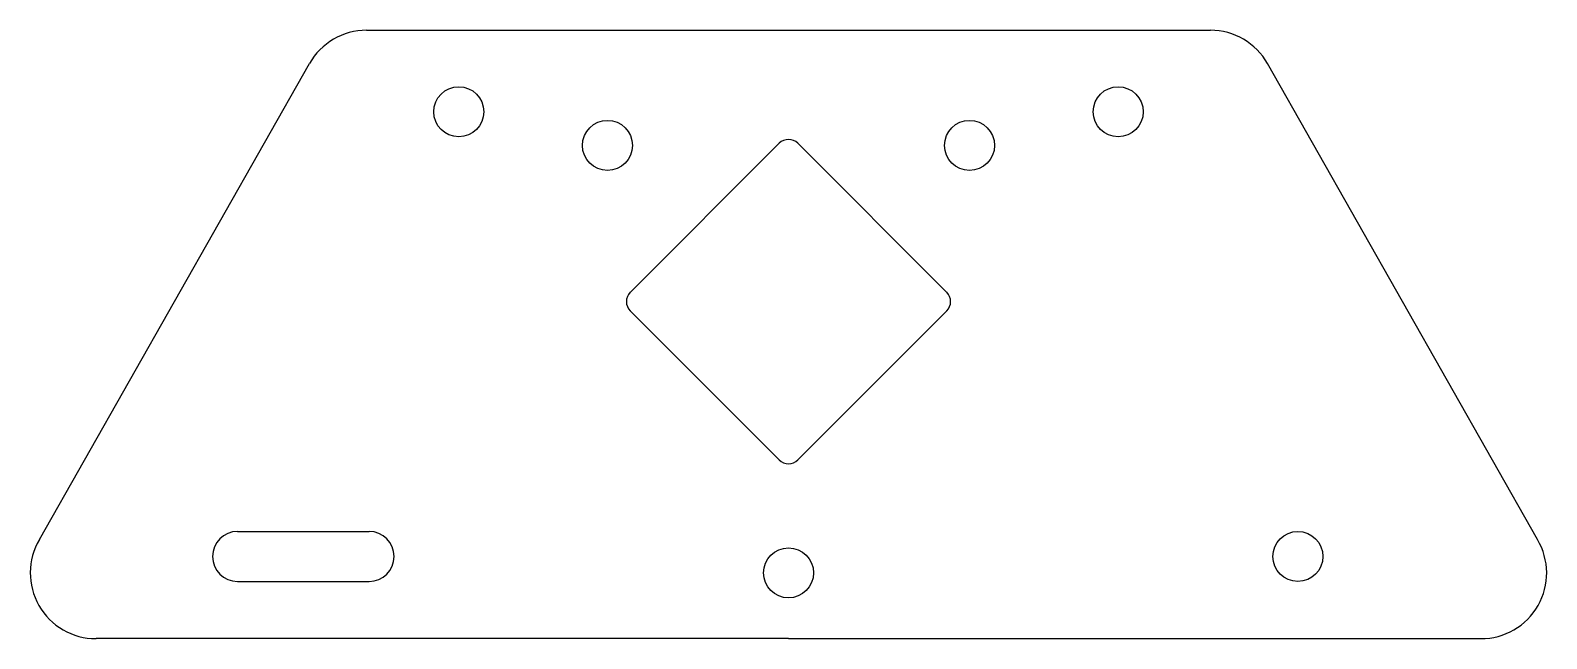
# Model space of a CAD drawing. Header units: millimetres. Extents: x 42 to 335, y 106 to 224.
import ezdxf

# ---------------------------------------------------------------- set-up
doc = ezdxf.new("R2010")
doc.units = ezdxf.units.MM

msp = doc.modelspace()

# ---------------------------------------------------------------- linework, layer by layer
for p, q in [((106.57, 223.7), (269.58, 223.7)), ((43.37, 125.37), (95.53, 217.26)), ((332.78, 125.37), (280.63, 217.26)), ((186.28, 201.88), (157.51, 173.1)), ((218.65, 173.1), (189.87, 201.88)), ((186.28, 140.74), (157.51, 169.51)), ((189.87, 140.74), (218.65, 169.51)), ((81.64, 126.92), (107.07, 126.92)), ((81.64, 117.27), (107.07, 117.27)), ((188.08, 106.22), (54.31, 106.22)), ((188.08, 106.22), (321.84, 106.22))]:
    msp.add_line(p, q)
for centre in [(124.37, 207.98), (251.78, 207.98), (153.11, 201.48), (223.05, 201.48), (286.49, 122.1), (188.08, 118.92)]:
    msp.add_circle(centre, 4.83)
for centre, radius, start, end in [((106.57, 211), 12.7, 90, 150.423), ((269.58, 211), 12.7, 29.577, 90), ((188.08, 200.08), 2.54, 45, 135), ((159.3, 171.31), 2.54, 135, 225), ((216.85, 171.31), 2.54, 315, 45), ((188.08, 142.54), 2.54, 225, 315), ((81.64, 122.1), 4.83, 90, 270), ((107.07, 122.1), 4.83, 270, 90), ((54.31, 118.92), 12.7, 149.4691, 270), ((321.84, 118.92), 12.7, 270, 30.5309)]:
    msp.add_arc(centre, radius, start, end)

doc.saveas('drawing.dxf')
